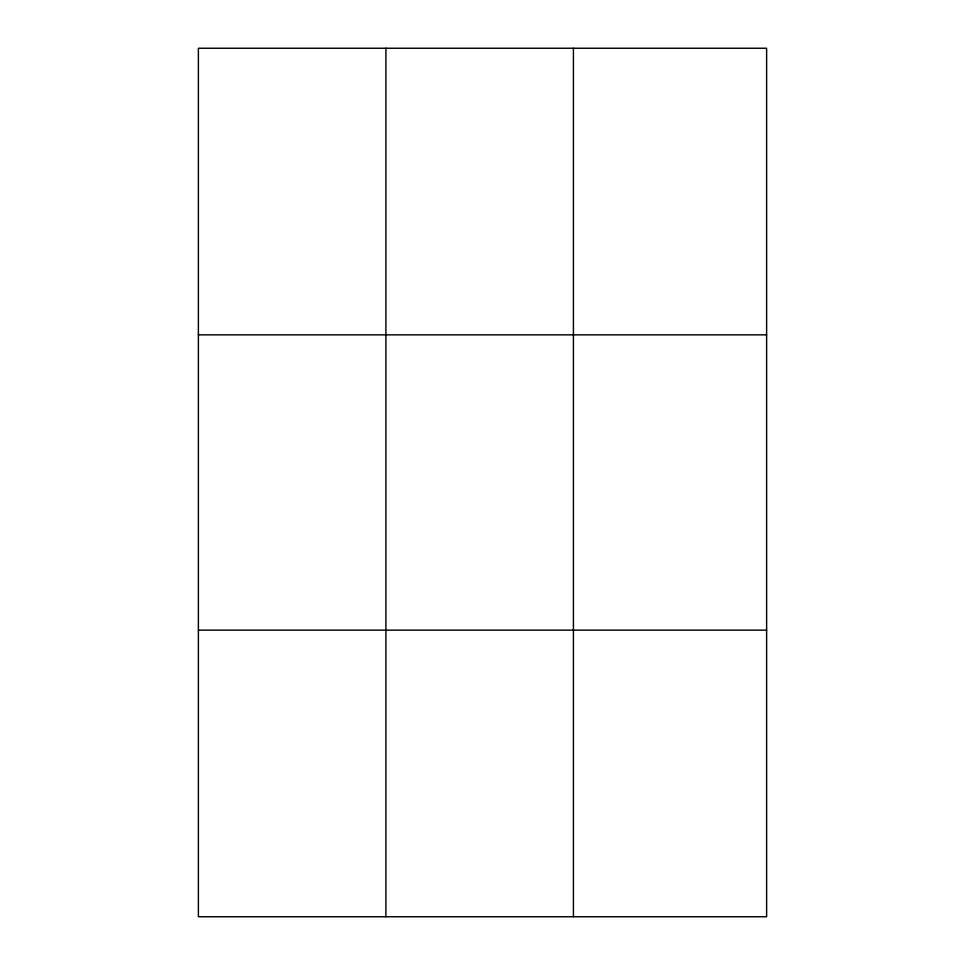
<?xml version="1.0" encoding="UTF-8"?>
<svg xmlns="http://www.w3.org/2000/svg" width="965" height="965" viewBox="0 0 965 965"><rect width="100%" height="100%" fill="white"/><g stroke="black" fill="none" stroke-linecap="round" stroke-linejoin="round"><path stroke-width="1.45" d="M766.62 630.145L766.62 916.75L198.38 916.75L198.38 48.25L766.62 48.25L766.62 630.145L198.38 630.145M198.38 334.855L766.62 334.855M573.415 48.25L573.415 916.75M385.904 48.25L385.904 916.75"/></g></svg>
